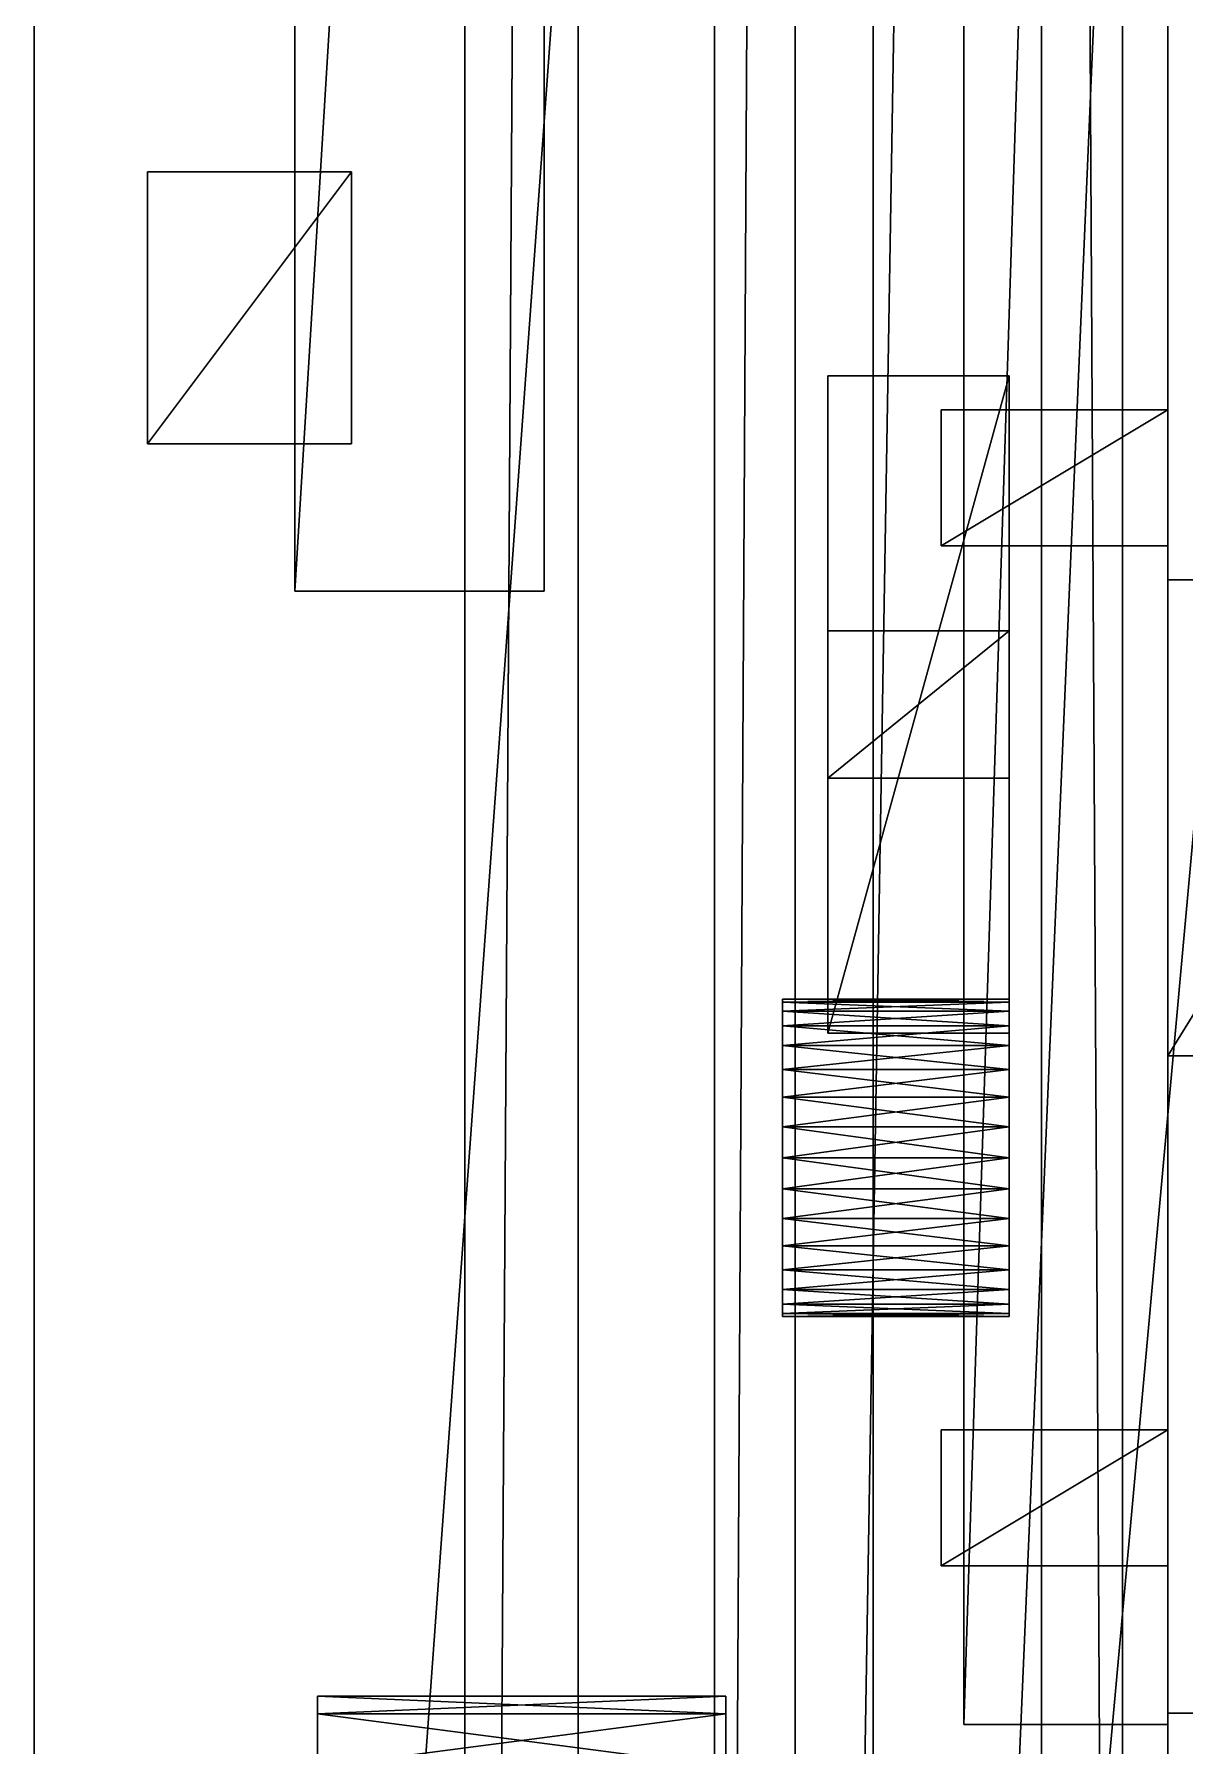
# Model space of a CAD drawing. Header units: millimetres. Extents: x -18 to 4450, y -985 to 970.
# Drawn here: x -18 to 83.5, y -281.9 to -130.9 of the extents above; entities that cross this region are included whole.
import ezdxf

# ---------------------------------------------------------------- set-up
doc = ezdxf.new("R2010")
doc.units = ezdxf.units.MM
for name, color, linetype in [('body__hood_front_lip_shadow', 8, 'CONTINUOUS'), ('chassis__front_bumper', 250, 'CONTINUOUS'), ('chassis__front_bumper_swept_main_face', 250, 'CONTINUOUS'), ('front_detail__front_grille_black_mesh_horizontal_texture_1', 151, 'CONTINUOUS'), ('front_detail__front_grille_black_mesh_horizontal_texture_2', 151, 'CONTINUOUS'), ('front_detail__front_grille_black_mesh_horizontal_texture_3', 151, 'CONTINUOUS'), ('front_detail__front_grille_black_mesh_horizontal_texture_4', 151, 'CONTINUOUS'), ('front_detail__front_grille_black_mesh_vertical_texture_1', 151, 'CONTINUOUS'), ('front_detail__front_grille_black_mesh_vertical_texture_2', 151, 'CONTINUOUS'), ('front_detail__front_grille_inset_rounded_surround_surface', 7, 'CONTINUOUS'), ('front_detail__front_license_plate', 7, 'CONTINUOUS'), ('front_detail__front_license_plate_lower_screw_left', 9, 'CONTINUOUS'), ('front_detail__front_license_plate_upper_screw_left', 9, 'CONTINUOUS'), ('front_detail__grille_surround_screw_2', 9, 'CONTINUOUS'), ('front_detail__left_fog_lamp', 7, 'CONTINUOUS'), ('front_detail__toyota_grille_letter_t_stem', 2, 'CONTINUOUS'), ('front_detail__toyota_grille_letter_t_top', 2, 'CONTINUOUS'), ('front_detail__vertical_grille_slot_1', 250, 'CONTINUOUS'), ('front_detail__vertical_grille_slot_2', 250, 'CONTINUOUS')]:
    doc.layers.add(name, color=color, linetype=linetype)

msp = doc.modelspace()

# ---------------------------------------------------------------- linework, layer by layer
at = {"layer": 'body__hood_front_lip_shadow'}
for points in [[(41.999999, -652.859986, 1229.140043), (41.999999, -652.859986, 1248.860002), (41.999999, 652.859986, 1248.860002)], [(41.999999, -652.859986, 1229.140043), (41.999999, 652.859986, 1248.860002), (41.999999, 652.859986, 1229.140043)], [(41.999999, -652.859986, 1229.140043), (49.139999, -652.859986, 1222.000003), (49.139999, 652.859986, 1222.000003)], [(41.999999, -652.859986, 1229.140043), (49.139999, 652.859986, 1222.000003), (41.999999, 652.859986, 1229.140043)], [(41.999999, -652.859986, 1248.860002), (49.139999, -652.859986, 1256.000042), (49.139999, 652.859986, 1256.000042)], [(41.999999, -652.859986, 1248.860002), (49.139999, 652.859986, 1256.000042), (41.999999, 652.859986, 1248.860002)], [(49.139999, -652.859986, 1256.000042), (70.859998, -652.859986, 1256.000042), (70.859998, 652.859986, 1256.000042)], [(49.139999, -652.859986, 1256.000042), (70.859998, 652.859986, 1256.000042), (49.139999, 652.859986, 1256.000042)], [(49.139999, -652.859986, 1222.000003), (49.139999, 652.859986, 1222.000003), (70.859998, 652.859986, 1222.000003)], [(49.139999, -652.859986, 1222.000003), (70.859998, 652.859986, 1222.000003), (70.859998, -652.859986, 1222.000003)], [(78.000002, -652.859986, 1229.140043), (70.859998, -652.859986, 1222.000003), (70.859998, 652.859986, 1222.000003)], [(78.000002, -652.859986, 1229.140043), (70.859998, 652.859986, 1222.000003), (78.000002, 652.859986, 1229.140043)], [(78.000002, -652.859986, 1248.860002), (70.859998, -652.859986, 1256.000042), (70.859998, 652.859986, 1256.000042)], [(78.000002, -652.859986, 1248.860002), (70.859998, 652.859986, 1256.000042), (78.000002, 652.859986, 1248.860002)], [(78.000002, -652.859986, 1229.140043), (78.000002, 652.859986, 1229.140043), (78.000002, 652.859986, 1248.860002)], [(78.000002, -652.859986, 1229.140043), (78.000002, 652.859986, 1248.860002), (78.000002, -652.859986, 1248.860002)]]:
    msp.add_3dface(points, dxfattribs=at)
at = {"layer": 'chassis__front_bumper'}
for points in [[(20, -800.000012, 535.000026), (20, -800.000012, 634.99999), (20, 800.000012, 634.99999)], [(20, -800.000012, 535.000026), (20, 800.000012, 634.99999), (20, 800.000012, 535.000026)], [(20, -800.000012, 535.000026), (29.999999, -800.000012, 524.999976), (29.999999, 800.000012, 524.999976)], [(20, -800.000012, 535.000026), (29.999999, 800.000012, 524.999976), (20, 800.000012, 535.000026)], [(20, -800.000012, 634.99999), (29.999999, -800.000012, 644.999981), (29.999999, 800.000012, 644.999981)], [(20, -800.000012, 634.99999), (29.999999, 800.000012, 644.999981), (20, 800.000012, 634.99999)], [(29.999999, -800.000012, 644.999981), (174.999997, -800.000012, 644.999981), (174.999997, 800.000012, 644.999981)], [(29.999999, -800.000012, 644.999981), (174.999997, 800.000012, 644.999981), (29.999999, 800.000012, 644.999981)], [(29.999999, -800.000012, 524.999976), (29.999999, 800.000012, 524.999976), (174.999997, 800.000012, 524.999976)], [(29.999999, -800.000012, 524.999976), (174.999997, 800.000012, 524.999976), (174.999997, -800.000012, 524.999976)]]:
    msp.add_3dface(points, dxfattribs=at)
at = {"layer": 'chassis__front_bumper_swept_main_face'}
for points in [[(-17.999999, -759.99999, 483.999997), (-17.999999, 759.99999, 483.999997), (92, 759.99999, 519.999981)], [(-17.999999, -759.99999, 483.999997), (92, 759.99999, 519.999981), (92, -759.99999, 519.999981)], [(-17.999999, -759.99999, 607.99998), (92, -759.99999, 620.000005), (92, 759.99999, 620.000005)], [(-17.999999, -759.99999, 607.99998), (92, 759.99999, 620.000005), (-17.999999, 759.99999, 607.99998)], [(-17.999999, -759.99999, 483.999997), (-17.999999, -759.99999, 607.99998), (-17.999999, 759.99999, 607.99998)], [(-17.999999, -759.99999, 483.999997), (-17.999999, 759.99999, 607.99998), (-17.999999, 759.99999, 483.999997)]]:
    msp.add_3dface(points, dxfattribs=at)
at = {"layer": 'front_detail__front_grille_black_mesh_horizontal_texture_1'}
for points in [[(64.000003, -280.000001, 860.000014), (64.000003, -280.000001, 871.999979), (64.000003, 280.000001, 871.999979)], [(64.000003, -280.000001, 860.000014), (64.000003, 280.000001, 871.999979), (64.000003, 280.000001, 860.000014)], [(64.000003, -280.000001, 871.999979), (82.000002, -280.000001, 871.999979), (82.000002, 280.000001, 871.999979)], [(64.000003, -280.000001, 871.999979), (82.000002, 280.000001, 871.999979), (64.000003, 280.000001, 871.999979)], [(64.000003, -280.000001, 860.000014), (64.000003, 280.000001, 860.000014), (82.000002, 280.000001, 860.000014)], [(64.000003, -280.000001, 860.000014), (82.000002, 280.000001, 860.000014), (82.000002, -280.000001, 860.000014)], [(82.000002, -280.000001, 860.000014), (82.000002, 280.000001, 860.000014), (82.000002, 280.000001, 871.999979)], [(82.000002, -280.000001, 860.000014), (82.000002, 280.000001, 871.999979), (82.000002, -280.000001, 871.999979)], [(64.000003, -280.000001, 860.000014), (82.000002, -280.000001, 860.000014), (82.000002, -280.000001, 871.999979)], [(64.000003, -280.000001, 860.000014), (82.000002, -280.000001, 871.999979), (64.000003, -280.000001, 871.999979)]]:
    msp.add_3dface(points, dxfattribs=at)
at = {"layer": 'front_detail__front_grille_black_mesh_horizontal_texture_2'}
for points in [[(64.000003, -280.000001, 894.999981), (64.000003, -280.000001, 907.000005), (64.000003, 280.000001, 907.000005)], [(64.000003, -280.000001, 894.999981), (64.000003, 280.000001, 907.000005), (64.000003, 280.000001, 894.999981)], [(64.000003, -280.000001, 907.000005), (82.000002, -280.000001, 907.000005), (82.000002, 280.000001, 907.000005)], [(64.000003, -280.000001, 907.000005), (82.000002, 280.000001, 907.000005), (64.000003, 280.000001, 907.000005)], [(64.000003, -280.000001, 894.999981), (64.000003, 280.000001, 894.999981), (82.000002, 280.000001, 894.999981)], [(64.000003, -280.000001, 894.999981), (82.000002, 280.000001, 894.999981), (82.000002, -280.000001, 894.999981)], [(82.000002, -280.000001, 894.999981), (82.000002, 280.000001, 894.999981), (82.000002, 280.000001, 907.000005)], [(82.000002, -280.000001, 894.999981), (82.000002, 280.000001, 907.000005), (82.000002, -280.000001, 907.000005)], [(64.000003, -280.000001, 894.999981), (82.000002, -280.000001, 894.999981), (82.000002, -280.000001, 907.000005)], [(64.000003, -280.000001, 894.999981), (82.000002, -280.000001, 907.000005), (64.000003, -280.000001, 907.000005)]]:
    msp.add_3dface(points, dxfattribs=at)
at = {"layer": 'front_detail__front_grille_black_mesh_horizontal_texture_3'}
for points in [[(64.000003, -280.000001, 930.000007), (64.000003, -280.000001, 941.999972), (64.000003, 280.000001, 941.999972)], [(64.000003, -280.000001, 930.000007), (64.000003, 280.000001, 941.999972), (64.000003, 280.000001, 930.000007)], [(64.000003, -280.000001, 941.999972), (82.000002, -280.000001, 941.999972), (82.000002, 280.000001, 941.999972)], [(64.000003, -280.000001, 941.999972), (82.000002, 280.000001, 941.999972), (64.000003, 280.000001, 941.999972)], [(64.000003, -280.000001, 930.000007), (64.000003, 280.000001, 930.000007), (82.000002, 280.000001, 930.000007)], [(64.000003, -280.000001, 930.000007), (82.000002, 280.000001, 930.000007), (82.000002, -280.000001, 930.000007)], [(82.000002, -280.000001, 930.000007), (82.000002, 280.000001, 930.000007), (82.000002, 280.000001, 941.999972)], [(82.000002, -280.000001, 930.000007), (82.000002, 280.000001, 941.999972), (82.000002, -280.000001, 941.999972)], [(64.000003, -280.000001, 930.000007), (82.000002, -280.000001, 930.000007), (82.000002, -280.000001, 941.999972)], [(64.000003, -280.000001, 930.000007), (82.000002, -280.000001, 941.999972), (64.000003, -280.000001, 941.999972)]]:
    msp.add_3dface(points, dxfattribs=at)
at = {"layer": 'front_detail__front_grille_black_mesh_horizontal_texture_4'}
for points in [[(64.000003, -280.000001, 964.999974), (64.000003, -280.000001, 976.999998), (64.000003, 280.000001, 976.999998)], [(64.000003, -280.000001, 964.999974), (64.000003, 280.000001, 976.999998), (64.000003, 280.000001, 964.999974)], [(64.000003, -280.000001, 976.999998), (82.000002, -280.000001, 976.999998), (82.000002, 280.000001, 976.999998)], [(64.000003, -280.000001, 976.999998), (82.000002, 280.000001, 976.999998), (64.000003, 280.000001, 976.999998)], [(64.000003, -280.000001, 964.999974), (64.000003, 280.000001, 964.999974), (82.000002, 280.000001, 964.999974)], [(64.000003, -280.000001, 964.999974), (82.000002, 280.000001, 964.999974), (82.000002, -280.000001, 964.999974)], [(82.000002, -280.000001, 964.999974), (82.000002, 280.000001, 964.999974), (82.000002, 280.000001, 976.999998)], [(82.000002, -280.000001, 964.999974), (82.000002, 280.000001, 976.999998), (82.000002, -280.000001, 976.999998)], [(64.000003, -280.000001, 964.999974), (82.000002, -280.000001, 964.999974), (82.000002, -280.000001, 976.999998)], [(64.000003, -280.000001, 964.999974), (82.000002, -280.000001, 976.999998), (64.000003, -280.000001, 976.999998)]]:
    msp.add_3dface(points, dxfattribs=at)
at = {"layer": 'front_detail__front_grille_black_mesh_vertical_texture_1'}
for points in [[(61.999999, -266.000003, 851.999998), (61.999999, -266.000003, 996.999979), (61.999999, -254.000008, 996.999979)], [(61.999999, -266.000003, 851.999998), (61.999999, -254.000008, 996.999979), (61.999999, -254.000008, 851.999998)], [(61.999999, -254.000008, 851.999998), (61.999999, -254.000008, 996.999979), (82.000002, -254.000008, 996.999979)], [(61.999999, -254.000008, 851.999998), (82.000002, -254.000008, 996.999979), (82.000002, -254.000008, 851.999998)], [(61.999999, -266.000003, 996.999979), (82.000002, -266.000003, 996.999979), (82.000002, -254.000008, 996.999979)], [(61.999999, -266.000003, 996.999979), (82.000002, -254.000008, 996.999979), (61.999999, -254.000008, 996.999979)], [(61.999999, -266.000003, 851.999998), (61.999999, -254.000008, 851.999998), (82.000002, -254.000008, 851.999998)], [(61.999999, -266.000003, 851.999998), (82.000002, -254.000008, 851.999998), (82.000002, -266.000003, 851.999998)], [(82.000002, -266.000003, 851.999998), (82.000002, -254.000008, 851.999998), (82.000002, -254.000008, 996.999979)], [(82.000002, -266.000003, 851.999998), (82.000002, -254.000008, 996.999979), (82.000002, -266.000003, 996.999979)], [(61.999999, -266.000003, 851.999998), (82.000002, -266.000003, 851.999998), (82.000002, -266.000003, 996.999979)], [(61.999999, -266.000003, 851.999998), (82.000002, -266.000003, 996.999979), (61.999999, -266.000003, 996.999979)]]:
    msp.add_3dface(points, dxfattribs=at)
at = {"layer": 'front_detail__front_grille_black_mesh_vertical_texture_2'}
for points in [[(61.999999, -175.999999, 851.999998), (61.999999, -175.999999, 996.999979), (61.999999, -164.000005, 996.999979)], [(61.999999, -175.999999, 851.999998), (61.999999, -164.000005, 996.999979), (61.999999, -164.000005, 851.999998)], [(61.999999, -164.000005, 851.999998), (61.999999, -164.000005, 996.999979), (82.000002, -164.000005, 996.999979)], [(61.999999, -164.000005, 851.999998), (82.000002, -164.000005, 996.999979), (82.000002, -164.000005, 851.999998)], [(61.999999, -175.999999, 996.999979), (82.000002, -175.999999, 996.999979), (82.000002, -164.000005, 996.999979)], [(61.999999, -175.999999, 996.999979), (82.000002, -164.000005, 996.999979), (61.999999, -164.000005, 996.999979)], [(61.999999, -175.999999, 851.999998), (61.999999, -164.000005, 851.999998), (82.000002, -164.000005, 851.999998)], [(61.999999, -175.999999, 851.999998), (82.000002, -164.000005, 851.999998), (82.000002, -175.999999, 851.999998)], [(82.000002, -175.999999, 851.999998), (82.000002, -164.000005, 851.999998), (82.000002, -164.000005, 996.999979)], [(82.000002, -175.999999, 851.999998), (82.000002, -164.000005, 996.999979), (82.000002, -175.999999, 996.999979)], [(61.999999, -175.999999, 851.999998), (82.000002, -175.999999, 851.999998), (82.000002, -175.999999, 996.999979)], [(61.999999, -175.999999, 851.999998), (82.000002, -175.999999, 996.999979), (61.999999, -175.999999, 996.999979)]]:
    msp.add_3dface(points, dxfattribs=at)
at = {"layer": 'front_detail__front_grille_inset_rounded_surround_surface'}
for points in [[(56.000002, -584.999979, 801.999986), (56.000002, 584.999979, 801.999986), (105.999999, 584.999979, 819.999993)], [(56.000002, -584.999979, 801.999986), (105.999999, 584.999979, 819.999993), (105.999999, -584.999979, 819.999993)], [(56.000002, -584.999979, 1125), (105.999999, -584.999979, 1100.000024), (105.999999, 584.999979, 1100.000024)], [(56.000002, -584.999979, 1125), (105.999999, 584.999979, 1100.000024), (56.000002, 584.999979, 1125)], [(56.000002, -584.999979, 801.999986), (56.000002, -584.999979, 1125), (56.000002, 584.999979, 1125)], [(56.000002, -584.999979, 801.999986), (56.000002, 584.999979, 1125), (56.000002, 584.999979, 801.999986)]]:
    msp.add_3dface(points, dxfattribs=at)
at = {"layer": 'front_detail__front_license_plate'}
for points in [[(5, -180.000007, 649.999976), (5, -180.000007, 819.999993), (5, 180.000007, 819.999993)], [(5, -180.000007, 649.999976), (5, 180.000007, 819.999993), (5, 180.000007, 649.999976)], [(5, -180.000007, 819.999993), (27.000001, -180.000007, 819.999993), (27.000001, 180.000007, 819.999993)], [(5, -180.000007, 819.999993), (27.000001, 180.000007, 819.999993), (5, 180.000007, 819.999993)], [(5, -180.000007, 649.999976), (5, 180.000007, 649.999976), (27.000001, 180.000007, 649.999976)], [(5, -180.000007, 649.999976), (27.000001, 180.000007, 649.999976), (27.000001, -180.000007, 649.999976)], [(27.000001, -180.000007, 649.999976), (27.000001, 180.000007, 649.999976), (27.000001, 180.000007, 819.999993)], [(27.000001, -180.000007, 649.999976), (27.000001, 180.000007, 819.999993), (27.000001, -180.000007, 819.999993)], [(5, -180.000007, 649.999976), (27.000001, -180.000007, 649.999976), (27.000001, -180.000007, 819.999993)], [(5, -180.000007, 649.999976), (27.000001, -180.000007, 819.999993), (5, -180.000007, 819.999993)]]:
    msp.add_3dface(points, dxfattribs=at)
at = {"layer": 'front_detail__front_license_plate_lower_screw_left'}
for points in [[(-8, -166.999996, 584.999979), (-8, -166.999996, 609.000027), (-8, -143.000007, 609.000027)], [(-8, -166.999996, 584.999979), (-8, -143.000007, 609.000027), (-8, -143.000007, 584.999979)], [(-8, -143.000007, 584.999979), (-8, -143.000007, 609.000027), (10, -143.000007, 609.000027)], [(-8, -143.000007, 584.999979), (10, -143.000007, 609.000027), (10, -143.000007, 584.999979)], [(-8, -166.999996, 609.000027), (10, -166.999996, 609.000027), (10, -143.000007, 609.000027)], [(-8, -166.999996, 609.000027), (10, -143.000007, 609.000027), (-8, -143.000007, 609.000027)], [(-8, -166.999996, 584.999979), (-8, -143.000007, 584.999979), (10, -143.000007, 584.999979)], [(-8, -166.999996, 584.999979), (10, -143.000007, 584.999979), (10, -166.999996, 584.999979)], [(10, -166.999996, 584.999979), (10, -143.000007, 584.999979), (10, -143.000007, 609.000027)], [(10, -166.999996, 584.999979), (10, -143.000007, 609.000027), (10, -166.999996, 609.000027)], [(-8, -166.999996, 584.999979), (10, -166.999996, 584.999979), (10, -166.999996, 609.000027)], [(-8, -166.999996, 584.999979), (10, -166.999996, 609.000027), (-8, -166.999996, 609.000027)]]:
    msp.add_3dface(points, dxfattribs=at)
at = {"layer": 'front_detail__front_license_plate_upper_screw_left'}
for points in [[(-8, -166.999996, 730.000019), (-8, -166.999996, 754.000008), (-8, -143.000007, 754.000008)], [(-8, -166.999996, 730.000019), (-8, -143.000007, 754.000008), (-8, -143.000007, 730.000019)], [(-8, -143.000007, 730.000019), (-8, -143.000007, 754.000008), (10, -143.000007, 754.000008)], [(-8, -143.000007, 730.000019), (10, -143.000007, 754.000008), (10, -143.000007, 730.000019)], [(-8, -166.999996, 754.000008), (10, -166.999996, 754.000008), (10, -143.000007, 754.000008)], [(-8, -166.999996, 754.000008), (10, -143.000007, 754.000008), (-8, -143.000007, 754.000008)], [(-8, -166.999996, 730.000019), (-8, -143.000007, 730.000019), (10, -143.000007, 730.000019)], [(-8, -166.999996, 730.000019), (10, -143.000007, 730.000019), (10, -166.999996, 730.000019)], [(10, -166.999996, 730.000019), (10, -143.000007, 730.000019), (10, -143.000007, 754.000008)], [(10, -166.999996, 730.000019), (10, -143.000007, 754.000008), (10, -166.999996, 754.000008)], [(-8, -166.999996, 730.000019), (10, -166.999996, 730.000019), (10, -166.999996, 754.000008)], [(-8, -166.999996, 730.000019), (10, -166.999996, 754.000008), (-8, -166.999996, 754.000008)]]:
    msp.add_3dface(points, dxfattribs=at)
at = {"layer": 'front_detail__grille_surround_screw_2'}
for points in [[(48, -216.000006, 1008.000016), (68.000004, -216.000006, 1008.000016), (68.000004, -216.269001, 1010.73122)], [(48, -216.000006, 1008.000016), (68.000004, -216.269001, 1010.73122), (48, -216.269001, 1010.73122)], [(48, -230.000004, 1008.000016), (48, -216.269001, 1010.73122), (48, -216.000006, 1008.000016)], [(48, -216.269001, 1005.268693), (68.000004, -216.269001, 1005.268693), (68.000004, -216.000006, 1008.000016)], [(48, -216.269001, 1005.268693), (68.000004, -216.000006, 1008.000016), (48, -216.000006, 1008.000016)], [(48, -230.000004, 1008.000016), (48, -216.000006, 1008.000016), (48, -216.269001, 1005.268693)], [(48, -216.269001, 1010.73122), (68.000004, -216.269001, 1010.73122), (68.000004, -217.065692, 1013.35752)], [(48, -216.269001, 1010.73122), (68.000004, -217.065692, 1013.35752), (48, -217.065692, 1013.35752)], [(48, -230.000004, 1008.000016), (48, -217.065692, 1013.35752), (48, -216.269001, 1010.73122)], [(48, -217.065692, 1002.642393), (68.000004, -217.065692, 1002.642393), (68.000004, -216.269001, 1005.268693)], [(48, -217.065692, 1002.642393), (68.000004, -216.269001, 1005.268693), (48, -216.269001, 1005.268693)], [(48, -230.000004, 1008.000016), (48, -216.269001, 1005.268693), (48, -217.065692, 1002.642393)], [(48, -217.065692, 1013.35752), (68.000004, -217.065692, 1013.35752), (68.000004, -218.359426, 1015.777946)], [(48, -217.065692, 1013.35752), (68.000004, -218.359426, 1015.777946), (48, -218.359426, 1015.777946)], [(48, -230.000004, 1008.000016), (48, -218.359426, 1015.777946), (48, -217.065692, 1013.35752)], [(48, -218.359426, 1000.221968), (68.000004, -218.359426, 1000.221968), (68.000004, -217.065692, 1002.642393)], [(48, -218.359426, 1000.221968), (68.000004, -217.065692, 1002.642393), (48, -217.065692, 1002.642393)], [(48, -230.000004, 1008.000016), (48, -217.065692, 1002.642393), (48, -218.359426, 1000.221968)], [(68.000004, -230.000004, 1008.000016), (68.000004, -216.000006, 1008.000016), (68.000004, -216.269001, 1010.73122)], [(68.000004, -230.000004, 1008.000016), (68.000004, -216.269001, 1005.268693), (68.000004, -216.000006, 1008.000016)], [(68.000004, -230.000004, 1008.000016), (68.000004, -216.269001, 1010.73122), (68.000004, -217.065692, 1013.35752)], [(68.000004, -230.000004, 1008.000016), (68.000004, -217.065692, 1002.642393), (68.000004, -216.269001, 1005.268693)], [(68.000004, -230.000004, 1008.000016), (68.000004, -217.065692, 1013.35752), (68.000004, -218.359426, 1015.777946)], [(68.000004, -230.000004, 1008.000016), (68.000004, -218.359426, 1000.221968), (68.000004, -217.065692, 1002.642393)], [(48, -218.359426, 1015.777946), (68.000004, -218.359426, 1015.777946), (68.000004, -220.100507, 1017.899513)], [(48, -218.359426, 1015.777946), (68.000004, -220.100507, 1017.899513), (48, -220.100507, 1017.899513)], [(48, -230.000004, 1008.000016), (48, -220.100507, 1017.899513), (48, -218.359426, 1015.777946)], [(48, -220.100507, 998.100519), (68.000004, -220.100507, 998.100519), (68.000004, -218.359426, 1000.221968)], [(48, -220.100507, 998.100519), (68.000004, -218.359426, 1000.221968), (48, -218.359426, 1000.221968)], [(48, -230.000004, 1008.000016), (48, -218.359426, 1000.221968), (48, -220.100507, 998.100519)], [(68.000004, -230.000004, 1008.000016), (68.000004, -218.359426, 1015.777946), (68.000004, -220.100507, 1017.899513)], [(68.000004, -230.000004, 1008.000016), (68.000004, -220.100507, 998.100519), (68.000004, -218.359426, 1000.221968)], [(48, -220.100507, 1017.899513), (68.000004, -220.100507, 1017.899513), (68.000004, -222.222015, 1019.640565)], [(48, -220.100507, 1017.899513), (68.000004, -222.222015, 1019.640565), (48, -222.222015, 1019.640565)], [(48, -230.000004, 1008.000016), (48, -222.222015, 1019.640565), (48, -220.100507, 1017.899513)], [(48, -222.222015, 996.359408), (68.000004, -222.222015, 996.359408), (68.000004, -220.100507, 998.100519)], [(48, -222.222015, 996.359408), (68.000004, -220.100507, 998.100519), (48, -220.100507, 998.100519)], [(48, -230.000004, 1008.000016), (48, -220.100507, 998.100519), (48, -222.222015, 996.359408)], [(68.000004, -230.000004, 1008.000016), (68.000004, -220.100507, 1017.899513), (68.000004, -222.222015, 1019.640565)], [(68.000004, -230.000004, 1008.000016), (68.000004, -222.222015, 996.359408), (68.000004, -220.100507, 998.100519)], [(48, -222.222015, 1019.640565), (68.000004, -222.222015, 1019.640565), (68.000004, -224.642426, 1020.934343)], [(48, -222.222015, 1019.640565), (68.000004, -224.642426, 1020.934343), (48, -224.642426, 1020.934343)], [(48, -230.000004, 1008.000016), (48, -224.642426, 1020.934343), (48, -222.222015, 1019.640565)], [(48, -224.642426, 995.065689), (68.000004, -224.642426, 995.065689), (68.000004, -222.222015, 996.359408)], [(48, -224.642426, 995.065689), (68.000004, -222.222015, 996.359408), (48, -222.222015, 996.359408)], [(48, -230.000004, 1008.000016), (48, -222.222015, 996.359408), (48, -224.642426, 995.065689)], [(68.000004, -230.000004, 1008.000016), (68.000004, -222.222015, 1019.640565), (68.000004, -224.642426, 1020.934343)], [(68.000004, -230.000004, 1008.000016), (68.000004, -224.642426, 995.065689), (68.000004, -222.222015, 996.359408)], [(48, -224.642426, 1020.934343), (68.000004, -224.642426, 1020.934343), (68.000004, -227.268741, 1021.731019)], [(48, -224.642426, 1020.934343), (68.000004, -227.268741, 1021.731019), (48, -227.268741, 1021.731019)], [(48, -230.000004, 1008.000016), (48, -227.268741, 1021.731019), (48, -224.642426, 1020.934343)], [(48, -227.268741, 994.269013), (68.000004, -227.268741, 994.269013), (68.000004, -224.642426, 995.065689)], [(48, -227.268741, 994.269013), (68.000004, -224.642426, 995.065689), (48, -224.642426, 995.065689)], [(48, -230.000004, 1008.000016), (48, -224.642426, 995.065689), (48, -227.268741, 994.269013)], [(68.000004, -230.000004, 1008.000016), (68.000004, -224.642426, 1020.934343), (68.000004, -227.268741, 1021.731019)], [(68.000004, -230.000004, 1008.000016), (68.000004, -227.268741, 994.269013), (68.000004, -224.642426, 995.065689)], [(48, -227.268741, 1021.731019), (68.000004, -227.268741, 1021.731019), (68.000004, -230.000004, 1021.999955)], [(48, -227.268741, 1021.731019), (68.000004, -230.000004, 1021.999955), (48, -230.000004, 1021.999955)], [(48, -230.000004, 1008.000016), (48, -230.000004, 1021.999955), (48, -227.268741, 1021.731019)], [(48, -230.000004, 994.000018), (68.000004, -230.000004, 994.000018), (68.000004, -227.268741, 994.269013)], [(48, -230.000004, 994.000018), (68.000004, -227.268741, 994.269013), (48, -227.268741, 994.269013)], [(48, -230.000004, 1008.000016), (48, -227.268741, 994.269013), (48, -230.000004, 994.000018)], [(68.000004, -230.000004, 1008.000016), (68.000004, -227.268741, 1021.731019), (68.000004, -230.000004, 1021.999955)], [(68.000004, -230.000004, 1008.000016), (68.000004, -230.000004, 994.000018), (68.000004, -227.268741, 994.269013)], [(48, -230.000004, 1021.999955), (68.000004, -230.000004, 1021.999955), (68.000004, -232.731268, 1021.731019)], [(48, -230.000004, 1021.999955), (68.000004, -232.731268, 1021.731019), (48, -232.731268, 1021.731019)], [(48, -230.000004, 1008.000016), (48, -232.731268, 1021.731019), (48, -230.000004, 1021.999955)], [(48, -230.000004, 1008.000016), (48, -235.357568, 1020.934343), (48, -232.731268, 1021.731019)], [(48, -230.000004, 1008.000016), (48, -237.777978, 1019.640565), (48, -235.357568, 1020.934343)], [(48, -230.000004, 1008.000016), (48, -239.899501, 1017.899513), (48, -237.777978, 1019.640565)], [(48, -230.000004, 1008.000016), (48, -241.640568, 1015.777946), (48, -239.899501, 1017.899513)], [(48, -230.000004, 1008.000016), (48, -242.934316, 1013.35752), (48, -241.640568, 1015.777946)], [(48, -230.000004, 1008.000016), (48, -243.730992, 1010.73122), (48, -242.934316, 1013.35752)], [(48, -230.000004, 1008.000016), (48, -244.000003, 1008.000016), (48, -243.730992, 1010.73122)], [(48, -230.000004, 1008.000016), (48, -243.730992, 1005.268693), (48, -244.000003, 1008.000016)], [(48, -230.000004, 1008.000016), (48, -242.934316, 1002.642393), (48, -243.730992, 1005.268693)], [(48, -230.000004, 1008.000016), (48, -241.640568, 1000.221968), (48, -242.934316, 1002.642393)], [(48, -230.000004, 1008.000016), (48, -239.899501, 998.100519), (48, -241.640568, 1000.221968)], [(48, -230.000004, 1008.000016), (48, -237.777978, 996.359408), (48, -239.899501, 998.100519)], [(48, -230.000004, 1008.000016), (48, -235.357568, 995.065689), (48, -237.777978, 996.359408)], [(48, -230.000004, 1008.000016), (48, -232.731268, 994.269013), (48, -235.357568, 995.065689)], [(48, -232.731268, 994.269013), (68.000004, -232.731268, 994.269013), (68.000004, -230.000004, 994.000018)], [(48, -232.731268, 994.269013), (68.000004, -230.000004, 994.000018), (48, -230.000004, 994.000018)], [(48, -230.000004, 1008.000016), (48, -230.000004, 994.000018), (48, -232.731268, 994.269013)], [(68.000004, -230.000004, 1008.000016), (68.000004, -230.000004, 1021.999955), (68.000004, -232.731268, 1021.731019)], [(68.000004, -230.000004, 1008.000016), (68.000004, -232.731268, 1021.731019), (68.000004, -235.357568, 1020.934343)], [(68.000004, -230.000004, 1008.000016), (68.000004, -235.357568, 1020.934343), (68.000004, -237.777978, 1019.640565)], [(68.000004, -230.000004, 1008.000016), (68.000004, -237.777978, 1019.640565), (68.000004, -239.899501, 1017.899513)], [(68.000004, -230.000004, 1008.000016), (68.000004, -239.899501, 1017.899513), (68.000004, -241.640568, 1015.777946)], [(68.000004, -230.000004, 1008.000016), (68.000004, -241.640568, 1015.777946), (68.000004, -242.934316, 1013.35752)], [(68.000004, -230.000004, 1008.000016), (68.000004, -242.934316, 1013.35752), (68.000004, -243.730992, 1010.73122)], [(68.000004, -230.000004, 1008.000016), (68.000004, -243.730992, 1010.73122), (68.000004, -244.000003, 1008.000016)], [(68.000004, -230.000004, 1008.000016), (68.000004, -244.000003, 1008.000016), (68.000004, -243.730992, 1005.268693)], [(68.000004, -230.000004, 1008.000016), (68.000004, -243.730992, 1005.268693), (68.000004, -242.934316, 1002.642393)], [(68.000004, -230.000004, 1008.000016), (68.000004, -242.934316, 1002.642393), (68.000004, -241.640568, 1000.221968)], [(68.000004, -230.000004, 1008.000016), (68.000004, -241.640568, 1000.221968), (68.000004, -239.899501, 998.100519)], [(68.000004, -230.000004, 1008.000016), (68.000004, -239.899501, 998.100519), (68.000004, -237.777978, 996.359408)], [(68.000004, -230.000004, 1008.000016), (68.000004, -237.777978, 996.359408), (68.000004, -235.357568, 995.065689)], [(68.000004, -230.000004, 1008.000016), (68.000004, -235.357568, 995.065689), (68.000004, -232.731268, 994.269013)], [(68.000004, -230.000004, 1008.000016), (68.000004, -232.731268, 994.269013), (68.000004, -230.000004, 994.000018)], [(48, -232.731268, 1021.731019), (68.000004, -232.731268, 1021.731019), (68.000004, -235.357568, 1020.934343)], [(48, -232.731268, 1021.731019), (68.000004, -235.357568, 1020.934343), (48, -235.357568, 1020.934343)], [(48, -235.357568, 995.065689), (68.000004, -235.357568, 995.065689), (68.000004, -232.731268, 994.269013)], [(48, -235.357568, 995.065689), (68.000004, -232.731268, 994.269013), (48, -232.731268, 994.269013)], [(48, -235.357568, 1020.934343), (68.000004, -235.357568, 1020.934343), (68.000004, -237.777978, 1019.640565)], [(48, -235.357568, 1020.934343), (68.000004, -237.777978, 1019.640565), (48, -237.777978, 1019.640565)], [(48, -237.777978, 996.359408), (68.000004, -237.777978, 996.359408), (68.000004, -235.357568, 995.065689)], [(48, -237.777978, 996.359408), (68.000004, -235.357568, 995.065689), (48, -235.357568, 995.065689)], [(48, -237.777978, 1019.640565), (68.000004, -237.777978, 1019.640565), (68.000004, -239.899501, 1017.899513)], [(48, -237.777978, 1019.640565), (68.000004, -239.899501, 1017.899513), (48, -239.899501, 1017.899513)], [(48, -239.899501, 998.100519), (68.000004, -239.899501, 998.100519), (68.000004, -237.777978, 996.359408)], [(48, -239.899501, 998.100519), (68.000004, -237.777978, 996.359408), (48, -237.777978, 996.359408)], [(48, -239.899501, 1017.899513), (68.000004, -239.899501, 1017.899513), (68.000004, -241.640568, 1015.777946)], [(48, -239.899501, 1017.899513), (68.000004, -241.640568, 1015.777946), (48, -241.640568, 1015.777946)], [(48, -241.640568, 1000.221968), (68.000004, -241.640568, 1000.221968), (68.000004, -239.899501, 998.100519)], [(48, -241.640568, 1000.221968), (68.000004, -239.899501, 998.100519), (48, -239.899501, 998.100519)], [(48, -241.640568, 1015.777946), (68.000004, -241.640568, 1015.777946), (68.000004, -242.934316, 1013.35752)], [(48, -241.640568, 1015.777946), (68.000004, -242.934316, 1013.35752), (48, -242.934316, 1013.35752)], [(48, -242.934316, 1002.642393), (68.000004, -242.934316, 1002.642393), (68.000004, -241.640568, 1000.221968)], [(48, -242.934316, 1002.642393), (68.000004, -241.640568, 1000.221968), (48, -241.640568, 1000.221968)], [(48, -242.934316, 1013.35752), (68.000004, -242.934316, 1013.35752), (68.000004, -243.730992, 1010.73122)], [(48, -242.934316, 1013.35752), (68.000004, -243.730992, 1010.73122), (48, -243.730992, 1010.73122)], [(48, -243.730992, 1005.268693), (68.000004, -243.730992, 1005.268693), (68.000004, -242.934316, 1002.642393)], [(48, -243.730992, 1005.268693), (68.000004, -242.934316, 1002.642393), (48, -242.934316, 1002.642393)], [(48, -243.730992, 1010.73122), (68.000004, -243.730992, 1010.73122), (68.000004, -244.000003, 1008.000016)], [(48, -243.730992, 1010.73122), (68.000004, -244.000003, 1008.000016), (48, -244.000003, 1008.000016)], [(48, -244.000003, 1008.000016), (68.000004, -244.000003, 1008.000016), (68.000004, -243.730992, 1005.268693)], [(48, -244.000003, 1008.000016), (68.000004, -243.730992, 1005.268693), (48, -243.730992, 1005.268693)]]:
    msp.add_3dface(points, dxfattribs=at)
at = {"layer": 'front_detail__left_fog_lamp'}
for points in [[(7, -277.500004, 620.000005), (43.000001, -277.500004, 620.000005), (43.000001, -279.085219, 636.094928)], [(7, -277.500004, 620.000005), (43.000001, -279.085219, 636.094928), (7, -279.085219, 636.094928)], [(7, -360.000014, 620.000005), (7, -279.085219, 636.094928), (7, -277.500004, 620.000005)], [(7, -279.085219, 603.905022), (43.000001, -279.085219, 603.905022), (43.000001, -277.500004, 620.000005)], [(7, -279.085219, 603.905022), (43.000001, -277.500004, 620.000005), (7, -277.500004, 620.000005)], [(7, -360.000014, 620.000005), (7, -277.500004, 620.000005), (7, -279.085219, 603.905022)], [(43.000001, -360.000014, 620.000005), (43.000001, -277.500004, 620.000005), (43.000001, -279.085219, 636.094928)], [(43.000001, -360.000014, 620.000005), (43.000001, -279.085219, 603.905022), (43.000001, -277.500004, 620.000005)], [(7, -279.085219, 636.094928), (43.000001, -279.085219, 636.094928), (43.000001, -283.779949, 651.571393)], [(7, -279.085219, 636.094928), (43.000001, -283.779949, 651.571393), (7, -283.779949, 651.571393)], [(7, -360.000014, 620.000005), (7, -283.779949, 651.571393), (7, -279.085219, 636.094928)], [(7, -283.779949, 588.428617), (43.000001, -283.779949, 588.428617), (43.000001, -279.085219, 603.905022)], [(7, -283.779949, 588.428617), (43.000001, -279.085219, 603.905022), (7, -279.085219, 603.905022)], [(7, -360.000014, 620.000005), (7, -279.085219, 603.905022), (7, -283.779949, 588.428617)], [(43.000001, -360.000014, 620.000005), (43.000001, -279.085219, 636.094928), (43.000001, -283.779949, 651.571393)], [(43.000001, -360.000014, 620.000005), (43.000001, -283.779949, 588.428617), (43.000001, -279.085219, 603.905022)]]:
    msp.add_3dface(points, dxfattribs=at)
at = {"layer": 'front_detail__toyota_grille_letter_t_stem'}
for points in [[(52.000001, -196.500003, 894.999981), (52.000001, -196.500003, 949.000001), (52.000001, -183.500007, 949.000001)], [(52.000001, -196.500003, 894.999981), (52.000001, -183.500007, 949.000001), (52.000001, -183.500007, 894.999981)], [(52.000001, -183.500007, 894.999981), (52.000001, -183.500007, 949.000001), (68.000004, -183.500007, 949.000001)], [(52.000001, -183.500007, 894.999981), (68.000004, -183.500007, 949.000001), (68.000004, -183.500007, 894.999981)], [(52.000001, -196.500003, 949.000001), (68.000004, -196.500003, 949.000001), (68.000004, -183.500007, 949.000001)], [(52.000001, -196.500003, 949.000001), (68.000004, -183.500007, 949.000001), (52.000001, -183.500007, 949.000001)], [(52.000001, -196.500003, 894.999981), (52.000001, -183.500007, 894.999981), (68.000004, -183.500007, 894.999981)], [(52.000001, -196.500003, 894.999981), (68.000004, -183.500007, 894.999981), (68.000004, -196.500003, 894.999981)], [(68.000004, -196.500003, 894.999981), (68.000004, -183.500007, 894.999981), (68.000004, -183.500007, 949.000001)], [(68.000004, -196.500003, 894.999981), (68.000004, -183.500007, 949.000001), (68.000004, -196.500003, 949.000001)], [(52.000001, -196.500003, 894.999981), (68.000004, -196.500003, 894.999981), (68.000004, -196.500003, 949.000001)], [(52.000001, -196.500003, 894.999981), (68.000004, -196.500003, 949.000001), (52.000001, -196.500003, 949.000001)]]:
    msp.add_3dface(points, dxfattribs=at)
at = {"layer": 'front_detail__toyota_grille_letter_t_top'}
for points in [[(52.000001, -218.999997, 939.999998), (52.000001, -218.999997, 952.000022), (52.000001, -160.999998, 952.000022)], [(52.000001, -218.999997, 939.999998), (52.000001, -160.999998, 952.000022), (52.000001, -160.999998, 939.999998)], [(52.000001, -160.999998, 939.999998), (52.000001, -160.999998, 952.000022), (68.000004, -160.999998, 952.000022)], [(52.000001, -160.999998, 939.999998), (68.000004, -160.999998, 952.000022), (68.000004, -160.999998, 939.999998)], [(52.000001, -218.999997, 952.000022), (68.000004, -218.999997, 952.000022), (68.000004, -160.999998, 952.000022)], [(52.000001, -218.999997, 952.000022), (68.000004, -160.999998, 952.000022), (52.000001, -160.999998, 952.000022)], [(52.000001, -218.999997, 939.999998), (52.000001, -160.999998, 939.999998), (68.000004, -160.999998, 939.999998)], [(52.000001, -218.999997, 939.999998), (68.000004, -160.999998, 939.999998), (68.000004, -218.999997, 939.999998)], [(68.000004, -218.999997, 939.999998), (68.000004, -160.999998, 939.999998), (68.000004, -160.999998, 952.000022)], [(68.000004, -218.999997, 939.999998), (68.000004, -160.999998, 952.000022), (68.000004, -218.999997, 952.000022)], [(52.000001, -218.999997, 939.999998), (68.000004, -218.999997, 939.999998), (68.000004, -218.999997, 952.000022)], [(52.000001, -218.999997, 939.999998), (68.000004, -218.999997, 952.000022), (52.000001, -218.999997, 952.000022)]]:
    msp.add_3dface(points, dxfattribs=at)
at = {"layer": 'front_detail__vertical_grille_slot_1'}
for points in [[(82.000002, -321.00001, 842.000008), (82.000002, -321.00001, 1072.000027), (82.000002, -279.000014, 1072.000027)], [(82.000002, -321.00001, 842.000008), (82.000002, -279.000014, 1072.000027), (82.000002, -279.000014, 842.000008)], [(82.000002, -279.000014, 842.000008), (82.000002, -279.000014, 1072.000027), (108.000003, -279.000014, 1072.000027)], [(82.000002, -279.000014, 842.000008), (108.000003, -279.000014, 1072.000027), (108.000003, -279.000014, 842.000008)], [(82.000002, -321.00001, 1072.000027), (108.000003, -321.00001, 1072.000027), (108.000003, -279.000014, 1072.000027)], [(82.000002, -321.00001, 1072.000027), (108.000003, -279.000014, 1072.000027), (82.000002, -279.000014, 1072.000027)], [(82.000002, -321.00001, 842.000008), (82.000002, -279.000014, 842.000008), (108.000003, -279.000014, 842.000008)], [(82.000002, -321.00001, 842.000008), (108.000003, -279.000014, 842.000008), (108.000003, -321.00001, 842.000008)]]:
    msp.add_3dface(points, dxfattribs=at)
at = {"layer": 'front_detail__vertical_grille_slot_2'}
for points in [[(82.000002, -221.000001, 842.000008), (82.000002, -221.000001, 1072.000027), (82.000002, -179.000005, 1072.000027)], [(82.000002, -221.000001, 842.000008), (82.000002, -179.000005, 1072.000027), (82.000002, -179.000005, 842.000008)], [(82.000002, -179.000005, 842.000008), (82.000002, -179.000005, 1072.000027), (108.000003, -179.000005, 1072.000027)], [(82.000002, -179.000005, 842.000008), (108.000003, -179.000005, 1072.000027), (108.000003, -179.000005, 842.000008)], [(82.000002, -221.000001, 1072.000027), (108.000003, -221.000001, 1072.000027), (108.000003, -179.000005, 1072.000027)], [(82.000002, -221.000001, 1072.000027), (108.000003, -179.000005, 1072.000027), (82.000002, -179.000005, 1072.000027)], [(82.000002, -221.000001, 842.000008), (82.000002, -179.000005, 842.000008), (108.000003, -179.000005, 842.000008)], [(82.000002, -221.000001, 842.000008), (108.000003, -179.000005, 842.000008), (108.000003, -221.000001, 842.000008)], [(82.000002, -221.000001, 842.000008), (108.000003, -221.000001, 842.000008), (108.000003, -221.000001, 1072.000027)], [(82.000002, -221.000001, 842.000008), (108.000003, -221.000001, 1072.000027), (82.000002, -221.000001, 1072.000027)]]:
    msp.add_3dface(points, dxfattribs=at)

doc.saveas('drawing.dxf')
